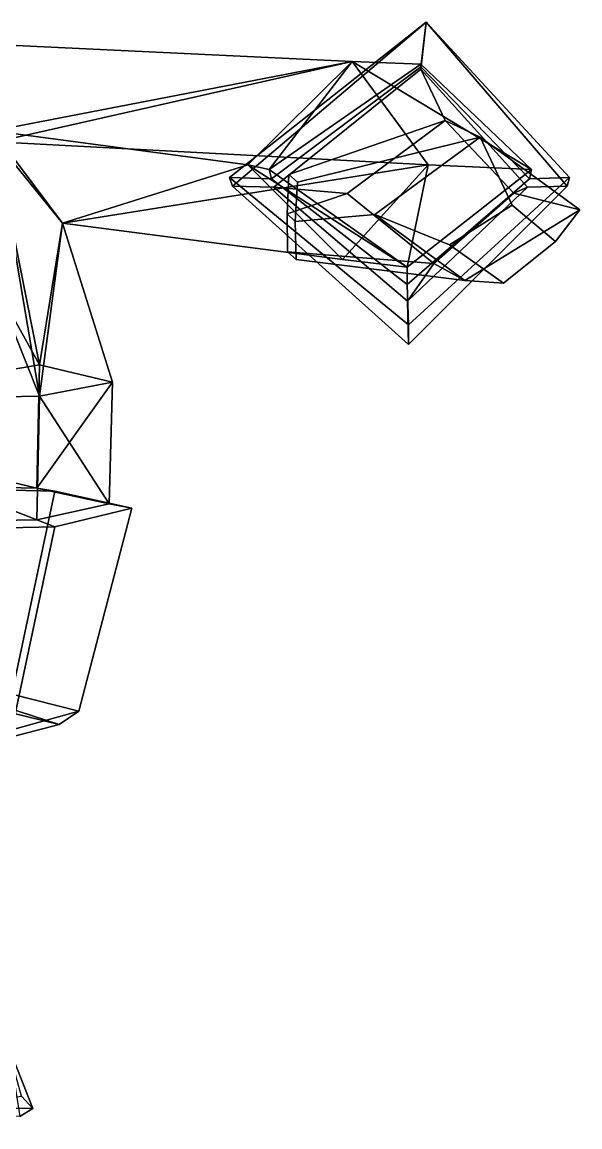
# Model space of a CAD drawing. Extents: x -239 to 241, y -156 to 322.
# Drawn here: x 80.7 to 241, y -156 to 161.5 of the extents above; entities that cross this region are included whole.
import ezdxf

# ---------------------------------------------------------------- set-up
doc = ezdxf.new("R2010")
doc.units = 0

msp = doc.modelspace()

# ---------------------------------------------------------------- linework, layer by layer
for points in [[(140.29155, 116.854309, 91.918579), (141.145523, 114.392059, 124.940842), (196.841797, 161.478912, 127.444763), (196.891373, 161.535522, 95.049431)], [(140.29155, 116.854309, 91.918579), (196.891373, 161.535522, 95.049431), (195.313416, 148.661255, 94.151886), (152.43486, 116.516632, 91.898819)], [(141.145523, 114.392059, 124.940842), (153.079315, 114.099426, 124.924133), (195.273453, 147.990112, 126.504425), (196.841797, 161.478912, 127.444763)], [(237.343689, 114.385162, 124.970131), (196.841797, 161.478912, 127.444763), (195.273453, 147.990112, 126.504425), (225.956711, 114.094177, 124.94632)], [(238.061432, 116.84729, 91.948349), (226.502945, 116.511322, 91.921364), (195.313416, 148.661255, 94.151886), (196.891373, 161.535522, 95.049431)], [(237.343689, 114.385162, 124.970131), (238.061432, 116.84729, 91.948349), (196.891373, 161.535522, 95.049431), (196.841797, 161.478912, 127.444763)], [(72.314598, 130.255676, 53.266705), (175.575714, 150.166779, 9.065005), (54.7705, 155.942017, 6.902071)], [(73.294868, 127.147705, -28.600008), (54.7705, 155.942017, 6.902071), (175.575714, 150.166779, 9.065005)], [(85.695511, 54.003464, -65.388474), (-1.558755, 52.352081, -102.560074), (47.529945, 149.826965, -33.197605)], [(85.695511, 54.003464, -65.388474), (47.529945, 149.826965, -33.197605), (73.294868, 127.147705, -28.600008)], [(72.314598, 130.255676, 53.266705), (145.59436, 120.480286, 41.213375), (175.575714, 150.166779, 9.065005)], [(73.294868, 127.147705, -28.600008), (175.575714, 150.166779, 9.065005), (197.390106, 120.462402, -14.317717)], [(151.73201, 119.152771, 55.881962), (175.575714, 150.166779, 9.065005), (145.59436, 120.480286, 41.213375)], [(151.73201, 119.152771, 55.881962), (195.358109, 149.411041, 58.003822), (175.575714, 150.166779, 9.065005)], [(195.358109, 149.411041, 58.003822), (151.73201, 119.152771, 55.881962), (152.43486, 116.516632, 91.898819), (195.313416, 148.661255, 94.151886)], [(227.098663, 119.147339, 55.904903), (197.390106, 120.462402, -14.317717), (175.575714, 150.166779, 9.065005)], [(227.098663, 119.147339, 55.904903), (175.575714, 150.166779, 9.065005), (195.358109, 149.411041, 58.003822)], [(226.502945, 116.511322, 91.921364), (227.098663, 119.147339, 55.904903), (195.358109, 149.411041, 58.003822), (195.313416, 148.661255, 94.151886)], [(174.142761, 112.264709, 118.284584), (202.271729, 133.266418, 115.164246), (195.273453, 147.990112, 126.504425), (153.079315, 114.099426, 124.924133)], [(222.075409, 112.406097, 108.978569), (225.956711, 114.094177, 124.94632), (195.273453, 147.990112, 126.504425), (202.271729, 133.266418, 115.164246)], [(-1.558767, 48.289215, 133.914856), (85.695496, 63.057251, 101.532837), (46.956097, 133.143677, 68.996384)], [(85.695496, 63.057251, 101.532837), (72.314598, 130.255676, 53.266705), (46.956097, 133.143677, 68.996384)], [(85.695496, 63.057251, 101.532837), (92.298256, 103.768738, 9.01573), (72.314598, 130.255676, 53.266705)], [(92.298256, 103.768738, 9.01573), (145.59436, 120.480286, 41.213375), (72.314598, 130.255676, 53.266705)], [(156.886383, 106.425262, 157.204041), (157.348969, 117.730652, 158.275208), (202.271729, 133.266418, 115.164246), (174.142761, 112.264709, 118.284584)], [(159.822586, 115.493347, 170.778717), (212.332794, 128.426361, 146.572449), (202.271729, 133.266418, 115.164246), (157.348969, 117.730652, 158.275208)], [(241.025589, 107.585266, 138.708893), (222.075409, 112.406097, 108.978569), (202.271729, 133.266418, 115.164246), (212.332794, 128.426361, 146.572449)], [(85.695511, 54.003464, -65.388474), (73.294868, 127.147705, -28.600008), (92.298256, 103.768738, 9.01573)], [(92.298256, 103.768738, 9.01573), (73.294868, 127.147705, -28.600008), (197.390106, 120.462402, -14.317717)], [(159.241409, 104.184418, 169.749268), (182.093048, 106.259766, 165.197662), (212.332794, 128.426361, 146.572449), (159.822586, 115.493347, 170.778717)], [(203.569061, 97.476746, 214.822311), (221.598892, 108.886658, 212.1707), (212.332794, 128.426361, 146.572449), (182.093048, 106.259766, 165.197662)], [(234.031769, 98.430328, 197.622711), (241.025589, 107.585266, 138.708893), (212.332794, 128.426361, 146.572449), (221.598892, 108.886658, 212.1707)], [(172.842453, 93.296844, 12.004692), (145.59436, 120.480286, 41.213375), (92.298256, 103.768738, 9.01573)], [(172.842453, 93.296844, 12.004692), (92.298256, 103.768738, 9.01573), (197.390106, 120.462402, -14.317717)], [(191.386734, 91.11441, 53.940529), (145.59436, 120.480286, 41.213375), (172.842453, 93.296844, 12.004692)], [(191.386734, 91.11441, 53.940529), (151.73201, 119.152771, 55.881962), (145.59436, 120.480286, 41.213375)], [(151.73201, 119.152771, 55.881962), (191.386734, 91.11441, 53.940529), (191.411011, 86.089615, 89.790741), (152.43486, 116.516632, 91.898819)], [(159.241409, 104.184418, 169.749268), (159.822586, 115.493347, 170.778717), (157.348969, 117.730652, 158.275208), (156.886383, 106.425262, 157.204041)], [(191.386734, 91.11441, 53.940529), (172.842453, 93.296844, 12.004692), (197.390106, 120.462402, -14.317717)], [(191.386734, 91.11441, 53.940529), (197.390106, 120.462402, -14.317717), (227.098663, 119.147339, 55.904903)], [(191.386734, 91.11441, 53.940529), (227.098663, 119.147339, 55.904903), (226.502945, 116.511322, 91.921364), (191.411011, 86.089615, 89.790741)], [(191.73999, 74.560974, 88.987534), (191.773544, 68.905029, 122.687149), (141.145523, 114.392059, 124.940842), (140.29155, 116.854309, 91.918579)], [(191.73999, 74.560974, 88.987534), (140.29155, 116.854309, 91.918579), (152.43486, 116.516632, 91.898819), (191.411011, 86.089615, 89.790741)], [(191.773544, 68.905029, 122.687149), (191.433899, 81.357254, 123.554703), (153.079315, 114.099426, 124.924133), (141.145523, 114.392059, 124.940842)], [(191.73999, 74.560974, 88.987534), (191.411011, 86.089615, 89.790741), (226.502945, 116.511322, 91.921364), (238.061432, 116.84729, 91.948349)], [(191.773544, 68.905029, 122.687149), (237.343689, 114.385162, 124.970131), (225.956711, 114.094177, 124.94632), (191.433899, 81.357254, 123.554703)], [(191.73999, 74.560974, 88.987534), (238.061432, 116.84729, 91.948349), (237.343689, 114.385162, 124.970131), (191.773544, 68.905029, 122.687149)], [(199.030075, 92.117981, 111.326202), (174.142761, 112.264709, 118.284584), (153.079315, 114.099426, 124.924133), (191.433899, 81.357254, 123.554703)], [(156.969711, 95.50058, 156.118866), (156.886383, 106.425262, 157.204041), (174.142761, 112.264709, 118.284584), (199.030075, 92.117981, 111.326202)], [(199.030075, 92.117981, 111.326202), (191.433899, 81.357254, 123.554703), (225.956711, 114.094177, 124.94632), (222.075409, 112.406097, 108.978569)], [(208.000259, 87.259811, 143.048386), (199.030075, 92.117981, 111.326202), (222.075409, 112.406097, 108.978569), (241.025589, 107.585266, 138.708893)], [(219.088104, 86.534988, 211.1315), (234.031769, 98.430328, 197.622711), (221.598892, 108.886658, 212.1707), (203.569061, 97.476746, 214.822311)], [(159.439682, 93.256409, 168.662857), (159.241409, 104.184418, 169.749268), (156.886383, 106.425262, 157.204041), (156.969711, 95.50058, 156.118866)], [(159.439682, 93.256409, 168.662857), (208.000259, 87.259811, 143.048386), (182.093048, 106.259766, 165.197662), (159.241409, 104.184418, 169.749268)], [(219.088104, 86.534988, 211.1315), (203.569061, 97.476746, 214.822311), (182.093048, 106.259766, 165.197662), (208.000259, 87.259811, 143.048386)], [(219.088104, 86.534988, 211.1315), (208.000259, 87.259811, 143.048386), (241.025589, 107.585266, 138.708893), (234.031769, 98.430328, 197.622711)], [(85.695496, 63.057251, 101.532837), (106.728821, 58.024765, 8.750656), (92.298256, 103.768738, 9.01573)], [(106.728821, 58.024765, 8.750656), (85.695511, 54.003464, -65.388474), (92.298256, 103.768738, 9.01573)], [(159.439682, 93.256409, 168.662857), (156.969711, 95.50058, 156.118866), (199.030075, 92.117981, 111.326202), (208.000259, 87.259811, 143.048386)], [(84.917114, 27.536819, 88.880112), (85.695496, 63.057251, 101.532837), (-1.558767, 48.289215, 133.914856)], [(84.917114, 27.536819, 88.880112), (106.728821, 58.024765, 8.750656), (85.695496, 63.057251, 101.532837)], [(84.917114, 27.536819, 88.880112), (105.769127, 23.122345, 7.492236), (106.728821, 58.024765, 8.750656)], [(105.769127, 23.122345, 7.492236), (85.695511, 54.003464, -65.388474), (106.728821, 58.024765, 8.750656)], [(84.917122, 18.462631, -78.417198), (-1.558755, 52.352081, -102.560074), (85.695511, 54.003464, -65.388474)], [(105.769127, 23.122345, 7.492236), (84.917122, 18.462631, -78.417198), (85.695511, 54.003464, -65.388474)], [(84.917122, 18.462631, -78.417198), (-1.622375, 17.012604, -110.759026), (-1.558755, 52.352081, -102.560074)], [(84.917114, 27.536819, 88.880112), (-1.558767, 48.289215, 133.914856), (-1.558766, 29.364746, 121.506073)], [(-1.558767, 28.807587, 134.792862), (90.133011, 26.760803, 97.926498), (84.917114, 27.536819, 88.880112), (-1.558766, 29.364746, 121.506073)], [(-1.558766, -30.62133, 131.77327), (77.776871, -31.62587, 94.959846), (90.133011, 26.760803, 97.926498), (-1.558767, 28.807587, 134.792862)], [(90.133011, 26.760803, 97.926498), (77.776871, -31.62587, 94.959846), (97.042931, -36.534515, 4.461052), (112.288986, 21.852158, 7.427697)], [(112.288986, 21.852158, 7.427697), (105.769127, 23.122345, 7.492236), (84.917114, 27.536819, 88.880112), (90.133011, 26.760803, 97.926498)], [(90.133018, 16.506973, -91.119461), (84.917122, 18.462631, -78.417198), (105.769127, 23.122345, 7.492236), (112.288986, 21.852158, 7.427697)], [(97.042931, -36.534515, 4.461052), (77.776878, -41.879707, -94.086113), (90.133018, 16.506973, -91.119461), (112.288986, 21.852158, 7.427697)], [(90.133018, 16.506973, -91.119461), (-1.559725, 14.561813, -127.973412), (-1.622375, 17.012604, -110.759026), (84.917122, 18.462631, -78.417198)], [(77.776878, -41.879707, -94.086113), (-1.558752, -44.874161, -131.000626), (-1.559725, 14.561813, -127.973412), (90.133018, 16.506973, -91.119461)], [(73.241302, -35.973007, 85.65316), (55.013287, -29.471313, 69.292526), (68.588448, -32.977966, 4.641764), (91.373489, -40.387482, 4.265282)], [(77.776871, -31.62587, 94.959846), (73.241302, -35.973007, 85.65316), (91.373489, -40.387482, 4.265282), (97.042931, -36.534515, 4.461052)], [(91.373489, -40.387482, 4.265282), (68.588448, -32.977966, 4.641764), (55.013294, -36.641571, -62.902786), (73.241318, -45.047195, -81.644157)], [(97.042931, -36.534515, 4.461052), (91.373489, -40.387482, 4.265282), (73.241318, -45.047195, -81.644157), (77.776878, -41.879707, -94.086113)], [(80.090286, -153.02951, 102.617195), (83.794151, -150.723206, 36.317848), (74.813721, -127.827744, 43.725594), (74.813721, -119.444244, 102.617195)], [(80.520866, -147.172668, -40.245842), (73.840828, -123.307945, -6.444664), (74.813721, -127.827744, 43.725594), (83.794151, -150.723206, 36.317848)], [(80.520866, -147.172668, -40.245842), (83.794151, -150.723206, 36.317848), (16.610764, -150.61731, 32.613968), (15.808288, -156.008621, -39.44302)], [(80.090286, -153.02951, 102.617195), (12.906889, -152.844193, 102.617195), (16.610764, -150.61731, 32.613968), (83.794151, -150.723206, 36.317848)]]:
    msp.add_3dface(points)

doc.saveas('drawing.dxf')
